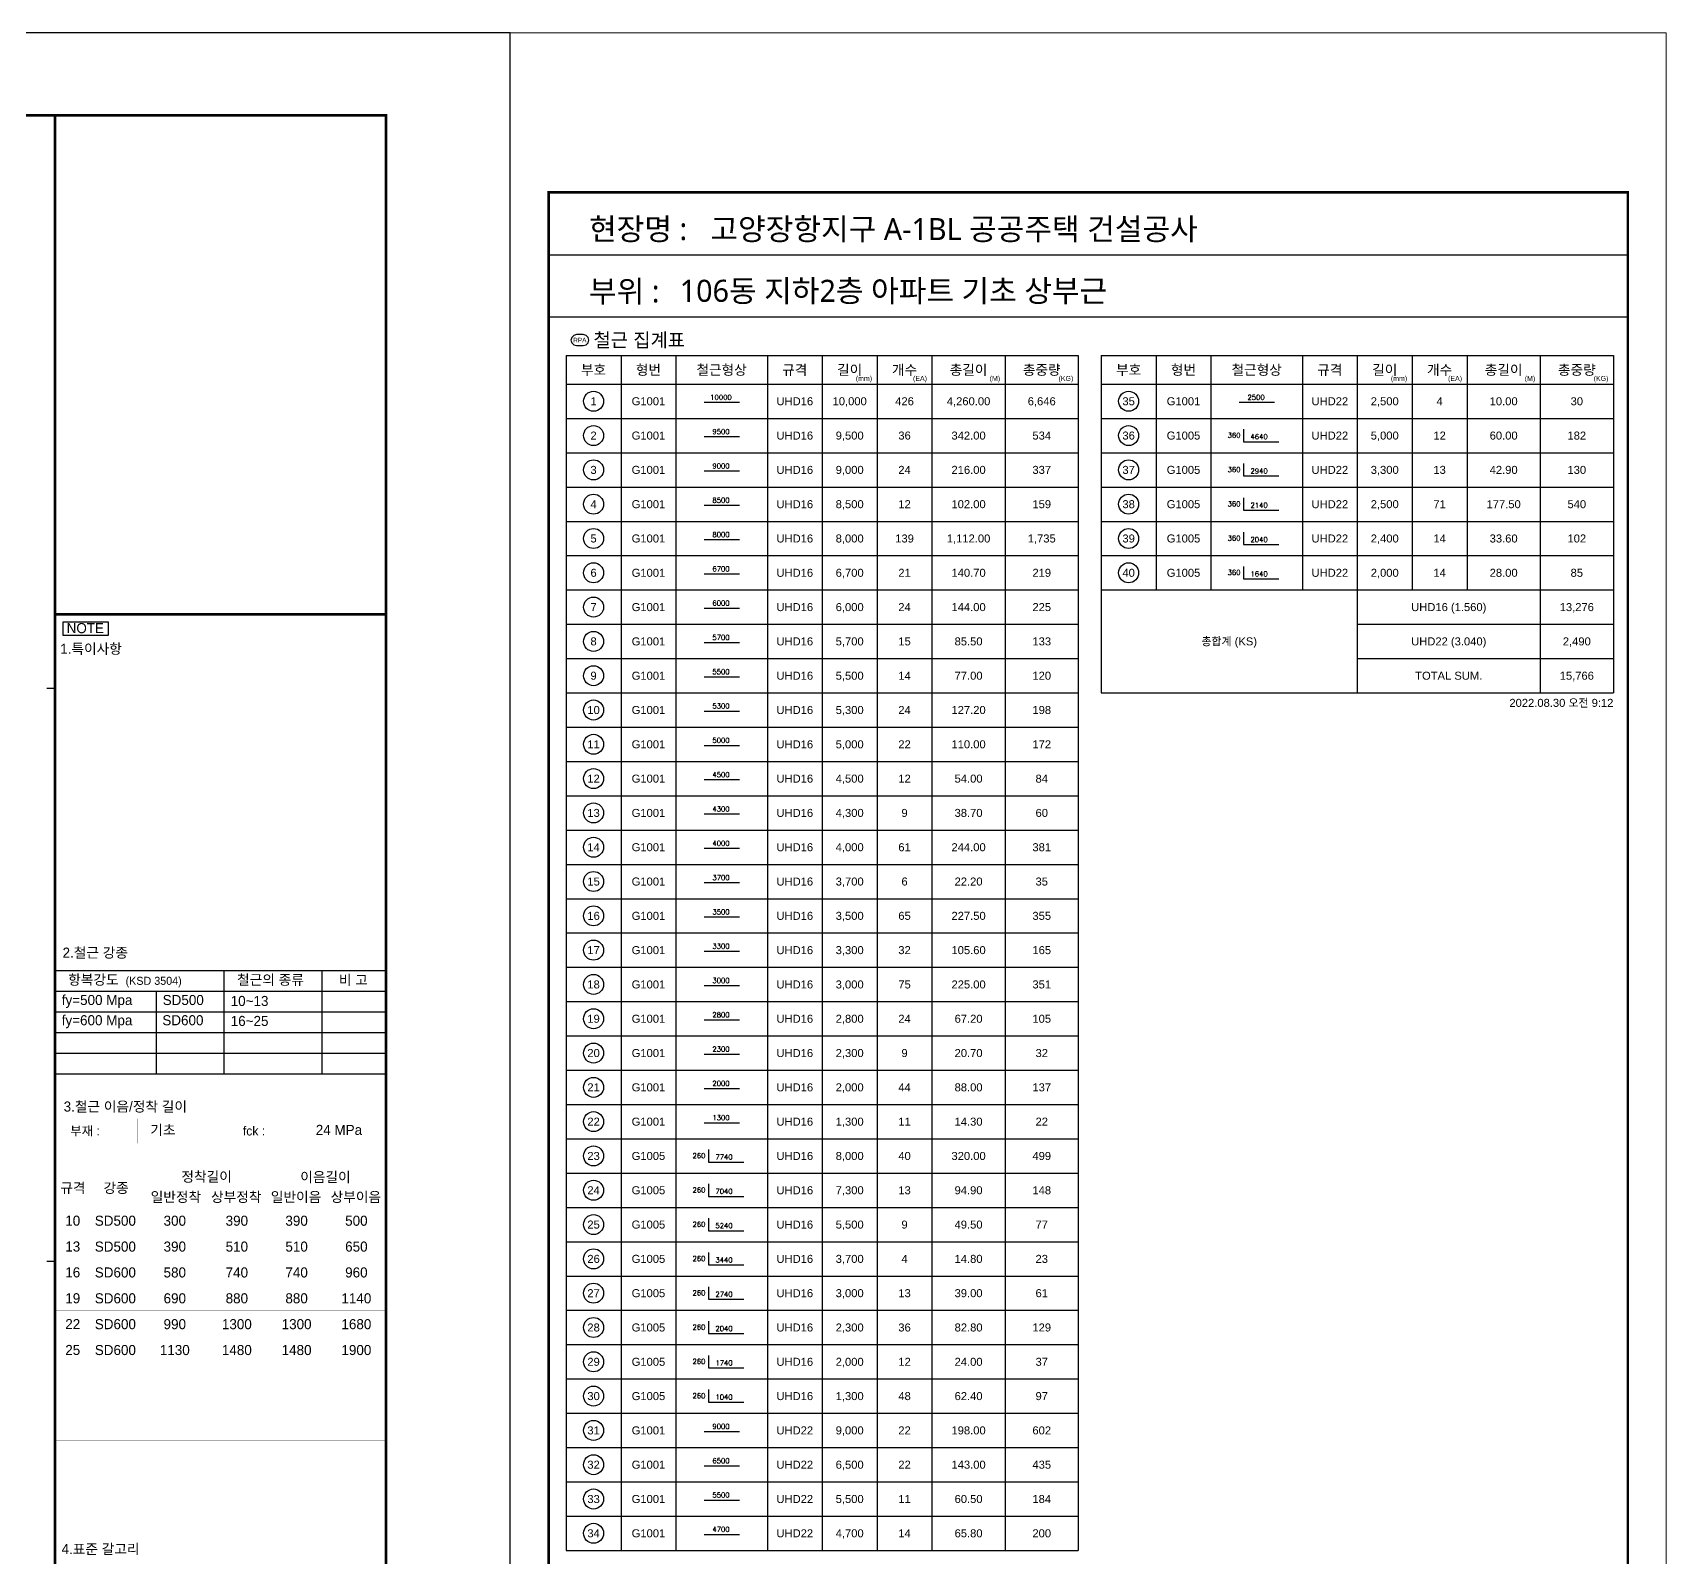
# Model space of a CAD drawing. Header units: millimetres. Extents: x 262481 to 2519995, y -394348 to 364571.
# Drawn here: x 559097 to 582171, y -170422 to -148891 of the extents above; entities that cross this region are included whole.
import ezdxf
from ezdxf.enums import TextEntityAlignment as Align

# ---------------------------------------------------------------- set-up
doc = ezdxf.new("R2010")
doc.units = ezdxf.units.MM
doc.header["$LTSCALE"] = 65
for name, color, linetype in [('AMAC-TITLE', 7, 'Continuous'), ('FORM-L', 7, 'Continuous'), ('RP_DIM', 7, 'Continuous'), ('SHOPLINE', 7, 'Continuous'), ('XDIM', 7, 'Continuous')]:
    doc.layers.add(name, color=color, linetype=linetype)
doc.layers.add('TEXT', color=3, linetype='Continuous', lineweight=9)
doc.styles.add('RPWK1', font='arial.ttf', dxfattribs={"bigfont": 'whgtxt.shx'})
doc.styles.add('XRebar2', font='Romans.shx')
doc.styles.add('XRebarSheet', font='Hmkmrhd_0.ttf')
doc.styles.add('돋움', font='malgun.ttf')

# ---------------------------------------------------------------- blocks, each defined once
blk = doc.blocks.new('dhs_sheet2e')
at = {"color": 7}
for p, q in [((73013.1, 43498.2), (72813.3, 43498.2)), ((73013.1, 36694), (81003.6, 36694)), ((77085.8, 36694), (77085.8, 34197)), ((79453.7, 36694), (79453.7, 34197)), ((73013.1, 36194.6), (81003.6, 36194.6)), ((75452.6, 36194.6), (75452.6, 34197)), ((73013.1, 35695.2), (81003.6, 35695.2)), ((73013.1, 35195.8), (81003.6, 35195.8)), ((73013.1, 34696.4), (81003.6, 34696.4)), ((73013.1, 34197), (81003.6, 34197)), ((73013.1, 29664.7), (72813.3, 29664.7))]:
    blk.add_line(p, q, dxfattribs=at)
for points in [[(84000, 0), (84000, 59329.4), (0, 59329.4), (0, 0)], [(73208.2, 45108.5), (74292.8, 45108.5), (74292.8, 44775), (73208.2, 44775)]]:
    blk.add_lwpolyline(points, close=True, dxfattribs=at)
at = {"color": 30, "const_width": 64.9}
blk.add_lwpolyline([(81003.6, 57331.7), (2996.4, 57331.7), (2996.4, 1997.6), (81003.6, 1997.6)], close=True, dxfattribs=at)
at = {"color": 30}
for points, const_width in [([(73013.1, 1997.6), (73013.1, 57331.7)], 64.9), ([(73013.1, 45291.6), (81003.6, 45291.6)], 64.9), ([(73013.1, 37482.7), (81003.6, 37482.7)], 1.25)]:
    blk.add_lwpolyline(points, dxfattribs=dict(at, const_width=const_width))
at = {"ltscale": 2, "const_width": 1.25}
for points in [[(73013.1, 36694), (73013.1, 34197)], [(81003.6, 36694), (81003.6, 34197)], [(73013.1, 33114.4), (73013.1, 32518)], [(81003.6, 32518), (81003.6, 33114.4)], [(73013.1, 31595.4), (73013.1, 23480)], [(81003.6, 23480), (81003.6, 31595.4)]]:
    blk.add_lwpolyline(points, dxfattribs=at)
at = {"color": 7, "const_width": 1.25}
for points in [[(73013.1, 33114.4), (81003.6, 33114.4)], [(75010.7, 32518), (75010.7, 33114.4)], [(77008.3, 33114.4), (77008.3, 32518)], [(79005.9, 32518), (79005.9, 33114.4)], [(73013.1, 32518), (81003.6, 32518)], [(73013.1, 31920), (81003.6, 31920)], [(73839.2, 31920), (73839.2, 23480)], [(75231.7, 31920), (75231.7, 23480)], [(78117.6, 31920), (78117.6, 23480)], [(75231.7, 31445.6), (81003.6, 31445.6)], [(76674.7, 31445.6), (76674.7, 23480)], [(79560.6, 31445.6), (79560.6, 23480)], [(73013.1, 30971.1), (81003.6, 30971.1)], [(73013.1, 30346.9), (81003.6, 30346.9)], [(73013.1, 29722.6), (81003.6, 29722.6)], [(73013.1, 29098.3), (81003.6, 29098.3)], [(73013.1, 28474.1), (81003.6, 28474.1)], [(73013.1, 27849.8), (81003.6, 27849.8)], [(73013.1, 27225.6), (81003.6, 27225.6)], [(73013.1, 26601.3), (81003.6, 26601.3)], [(73013.1, 25977.1), (81003.6, 25977.1)], [(73013.1, 25352.8), (81003.6, 25352.8)], [(73013.1, 24728.5), (81003.6, 24728.5)], [(73013.1, 24104.3), (81003.6, 24104.3)], [(73013.1, 23480), (81003.6, 23480)]]:
    blk.add_lwpolyline(points, dxfattribs=at)
at = {"color": 7, "ltscale": 2, "const_width": 1.25}
blk.add_lwpolyline([(77008.3, 32518), (77008.3, 33114.4)], dxfattribs=at)
at = {"color": 7, "style": 'XRebarSheet'}
for s, height, p in [('NOTE', 242.71, (73292, 44833.7)), ('1.특이사항', 242.71, (73135.9, 44335.3)), ('2.철근 강종', 242.71, (73193, 37000.1)), ('3.철근 이음/정착 길이', 242.711, (73219.2, 33284.8)), ('4.표준 갈고리', 242.71, (73168.2, 22602.8))]:
    blk.add_text(s, height=height, dxfattribs=at).set_placement(p)
at = {"color": 3, "style": 'XRebarSheet'}
for s, height, p in [('항복강도', 242.71, (73329, 36346.4)), ('(KSD 3504)', 194.17, (74714.3, 36344.3)), ('철근의 종류', 242.71, (77406.6, 36345.3)), ('비 고', 242.71, (79864.2, 36338.4)), ('부재 :', 220, (73378.9, 32707.9)), ('fck :', 220, (77546.2, 32707.9)), ('규격', 242.71, (73138.4, 31320.7)), ('강종', 242.71, (74182, 31320.7))]:
    blk.add_text(s, height=height, dxfattribs=at).set_placement(p)
blk = doc.blocks.new('zsdfhetshts')
blk.add_lwpolyline([(0, 0), (15120, 0), (15120, 21384), (0, 21384)], close=True)
at = {"layer": 'FORM-L', "const_width": 32.6}
blk.add_lwpolyline([(504, 504), (14616, 504), (14616, 19296), (504, 19296)], close=True, dxfattribs=at)
at = {"layer": 'SHOPLINE'}
blk.add_line((504, 18480), (14625, 18480), dxfattribs=at)
blk.add_lwpolyline([(504, 19296), (14616, 19296), (14616, 17664), (504, 17664)], close=True, dxfattribs=at)
at = {"layer": 'AMAC-TITLE', "color": 3, "linetype": 'Continuous', "style": '돋움'}
for s, height, p in [('현장명 :', 288.3, (1031, 18672)), ('고양장항지구 A-1BL 공공주택 건설공사', 288.35, (2618, 18672)), ('부위 :', 288.3, (1031, 17857))]:
    blk.add_text(s, height=height, dxfattribs=at).set_placement(p)
blk = doc.blocks.new('DHS_G1001')
at = {"layer": 'XDIM', "color": 1, "linetype": 'Continuous', "ltscale": 2.91412e-318}
blk.add_lwpolyline([(-768, -45), (780, -45)], dxfattribs=at)
at = {"layer": 'XDIM', "color": 3, "linetype": 'Continuous', "ltscale": 2.91412e-318, "style": 'XRebar2'}
blk.add_attdef('A', text='', height=219, dxfattribs=at).set_placement((-27, -3), align=Align.BOTTOM_CENTER)
blk = doc.blocks.new('DHS_G1005')
at = {"layer": 'XDIM', "color": 1, "linetype": 'Continuous', "ltscale": 2.91412e-318}
blk.add_lwpolyline([(-573, 282), (-573, -267), (975, -267)], dxfattribs=at)
at = {"layer": 'XDIM', "color": 3, "linetype": 'Continuous', "ltscale": 2.91412e-318, "style": 'XRebar2'}
blk.add_attdef('A', text='', height=219, dxfattribs=at).set_placement((-708, -162), align=Align.BOTTOM_RIGHT)
blk.add_attdef('B', text='', height=219, dxfattribs=at).set_placement((105, -222), align=Align.BOTTOM_CENTER)

msp = doc.modelspace()

# ---------------------------------------------------------------- linework, layer by layer
at = {"layer": 'RP_DIM', "color": 253, "linetype": 'Continuous', "ltscale": 100}
for p, q in [((566825, -153232.6), (566826, -153232.6)), ((566825, -153232.6), (566826, -153232.6)), ((566825, -153232.6), (566826, -153232.6)), ((566825, -153232.6), (566826, -153232.6)), ((566631.2, -153450.6), (573865.6, -153450.6)), ((566631.2, -153450.6), (566631.2, -170325.4)), ((567406.4, -153450.6), (567406.4, -153854.3)), ((568181.5, -153450.6), (568181.5, -153854.3)), ((569473.3, -153450.6), (569473.3, -153854.3)), ((570248.4, -153450.6), (570248.4, -153854.3)), ((571023.6, -153450.6), (571023.6, -153854.3)), ((571798.7, -153450.6), (571798.7, -153854.3)), ((572832.1, -153450.6), (572832.1, -153854.3)), ((573865.6, -153450.6), (573865.6, -153854.3)), ((573865.6, -153450.6), (573865.6, -170325.4)), ((574188.6, -153450.6), (581423, -153450.6)), ((574188.6, -153450.6), (574188.6, -158214.3)), ((574963.7, -153450.6), (574963.7, -153854.3)), ((575738.8, -153450.6), (575738.8, -153854.3)), ((577030.7, -153450.6), (577030.7, -153854.3)), ((577805.8, -153450.6), (577805.8, -153854.3)), ((578580.9, -153450.6), (578580.9, -153854.3)), ((579356, -153450.6), (579356, -153854.3)), ((580389.5, -153450.6), (580389.5, -153854.3)), ((581423, -153450.6), (581423, -153854.3)), ((581423, -153450.6), (581423, -158214.3)), ((566631.2, -153854.3), (573865.6, -153854.3)), ((567406.4, -153854.3), (567406.4, -170325.4)), ((568181.5, -153854.3), (568181.5, -170325.4)), ((569473.3, -153854.3), (569473.3, -170325.4)), ((570248.4, -153854.3), (570248.4, -170325.4)), ((571023.6, -153854.3), (571023.6, -170325.4)), ((571798.7, -153854.3), (571798.7, -170325.4)), ((572832.1, -153854.3), (572832.1, -170325.4)), ((574188.6, -153854.3), (581423, -153854.3)), ((574963.7, -153854.3), (574963.7, -156760.9)), ((575738.8, -153854.3), (575738.8, -156760.9)), ((577030.7, -153854.3), (577030.7, -156760.9)), ((577805.8, -153854.3), (577805.8, -158214.3)), ((578580.9, -153854.3), (578580.9, -156760.9)), ((579356, -153854.3), (579356, -156760.9)), ((580389.5, -153854.3), (580389.5, -158214.3)), ((566631.2, -154338.7), (573865.6, -154338.7)), ((574188.6, -154338.7), (581423, -154338.7)), ((566631.2, -154823.2), (573865.6, -154823.2)), ((574188.6, -154823.2), (581423, -154823.2)), ((566631.2, -155307.6), (573865.6, -155307.6)), ((574188.6, -155307.6), (581423, -155307.6)), ((566631.2, -155792.1), (573865.6, -155792.1)), ((574188.6, -155792.1), (581423, -155792.1)), ((566631.2, -156276.5), (573865.6, -156276.5)), ((574188.6, -156276.5), (581423, -156276.5)), ((566631.2, -156760.9), (573865.6, -156760.9)), ((574188.6, -156760.9), (581423, -156760.9)), ((566631.2, -157245.4), (573865.6, -157245.4)), ((577805.8, -157245.4), (581423, -157245.4)), ((566631.2, -157729.8), (573865.6, -157729.8)), ((577805.8, -157729.8), (581423, -157729.8)), ((566631.2, -158214.3), (573865.6, -158214.3)), ((574188.6, -158214.3), (581423, -158214.3)), ((566631.2, -158698.7), (573865.6, -158698.7)), ((566631.2, -159183.2), (573865.6, -159183.2)), ((566631.2, -159667.6), (573865.6, -159667.6)), ((566631.2, -160152.1), (573865.6, -160152.1)), ((566631.2, -160636.5), (573865.6, -160636.5)), ((566631.2, -161121), (573865.6, -161121)), ((566631.2, -161605.4), (573865.6, -161605.4)), ((566631.2, -162089.8), (573865.6, -162089.8)), ((566631.2, -162574.3), (573865.6, -162574.3)), ((566631.2, -163058.7), (573865.6, -163058.7)), ((566631.2, -163543.2), (573865.6, -163543.2)), ((566631.2, -164027.6), (573865.6, -164027.6)), ((566631.2, -164512.1), (573865.6, -164512.1)), ((566631.2, -164996.5), (573865.6, -164996.5)), ((566631.2, -165481), (573865.6, -165481)), ((566631.2, -165965.4), (573865.6, -165965.4)), ((566631.2, -166449.8), (573865.6, -166449.8)), ((566631.2, -166934.3), (573865.6, -166934.3)), ((566631.2, -167418.7), (573865.6, -167418.7)), ((566631.2, -167903.2), (573865.6, -167903.2)), ((566631.2, -168387.6), (573865.6, -168387.6)), ((566631.2, -168872.1), (573865.6, -168872.1)), ((566631.2, -169356.5), (573865.6, -169356.5)), ((566631.2, -169841), (573865.6, -169841)), ((566631.2, -170325.4), (573865.6, -170325.4))]:
    msp.add_line(p, q, dxfattribs=at)
at = {"layer": 'RP_DIM', "color": 7, "linetype": 'Continuous', "ltscale": 100}
msp.add_lwpolyline([(566776.6, -153310.1), (566873.5, -153310.1), (566912.2, -153299.7), (566940.6, -153271.3), (566951, -153232.6), (566940.6, -153193.8), (566912.2, -153165.4), (566873.5, -153155.1), (566776.6, -153155.1), (566737.8, -153165.4), (566709.5, -153193.8), (566699.1, -153232.6), (566709.5, -153271.3), (566737.8, -153299.7), (566776.6, -153310.1)], dxfattribs=at)
for centre in [(567018.8, -154096.5), (574576.1, -154096.5), (567018.8, -154580.9), (574576.1, -154580.9), (567018.8, -155065.4), (574576.1, -155065.4), (567018.8, -155549.8), (574576.1, -155549.8), (567018.8, -156034.3), (574576.1, -156034.3), (567018.8, -156518.7), (574576.1, -156518.7), (567018.8, -157003.2), (567018.8, -157487.6), (567018.8, -157972.1), (567018.8, -158456.5), (567018.8, -158940.9), (567018.8, -159425.4), (567018.8, -159909.8), (567018.8, -160394.3), (567018.8, -160878.7), (567018.8, -161363.2), (567018.8, -161847.6), (567018.8, -162332.1), (567018.8, -162816.5), (567018.8, -163301), (567018.8, -163785.4), (567018.8, -164269.8), (567018.8, -164754.3), (567018.8, -165238.7), (567018.8, -165723.2), (567018.8, -166207.6), (567018.8, -166692.1), (567018.8, -167176.5), (567018.8, -167661), (567018.8, -168145.4), (567018.8, -168629.9), (567018.8, -169114.3), (567018.8, -169598.7), (567018.8, -170083.2)]:
    msp.add_circle(centre, 141.3, dxfattribs=at)
at = {"layer": 'RP_DIM', "color": 253, "linetype": 'Continuous', "ltscale": 100}
for points in [[(566631.2, -153450.6), (566631.3, -153450.6), (566631.2, -153450.6)], [(574188.6, -153450.6), (574188.7, -153450.6), (574188.6, -153450.6)]]:
    msp.add_solid(points, dxfattribs=at)

# ---------------------------------------------------------------- block references
at = {"color": 255, "xscale": 0.5849999991953608, "yscale": 0.5849999991953608, "zscale": 0.5849999991953608}
msp.add_blockref('dhs_sheet2e', (516700.9, -183599), dxfattribs=at)
at = {"layer": 'RP_DIM', "color": 7, "linetype": 'Continuous', "ltscale": 100, "xscale": 0.322963, "yscale": 0.322963, "zscale": 0.322963}
for name, p, values in [('DHS_G1001', (568827.4, -154096.5), {'A': '10000'}), ('DHS_G1001', (576384.7, -154096.5), {'A': '2500'}), ('DHS_G1001', (568827.4, -154580.9), {'A': '9500'}), ('DHS_G1005', (576384.7, -154580.9), {'A': '360', 'B': '4640'}), ('DHS_G1001', (568827.4, -155065.4), {'A': '9000'}), ('DHS_G1005', (576384.7, -155065.4), {'A': '360', 'B': '2940'}), ('DHS_G1001', (568827.4, -155549.8), {'A': '8500'}), ('DHS_G1005', (576384.7, -155549.8), {'A': '360', 'B': '2140'}), ('DHS_G1001', (568827.4, -156034.3), {'A': '8000'}), ('DHS_G1005', (576384.7, -156034.3), {'A': '360', 'B': '2040'}), ('DHS_G1001', (568827.4, -156518.7), {'A': '6700'}), ('DHS_G1005', (576384.7, -156518.7), {'A': '360', 'B': '1640'}), ('DHS_G1001', (568827.4, -157003.2), {'A': '6000'}), ('DHS_G1001', (568827.4, -157487.6), {'A': '5700'}), ('DHS_G1001', (568827.4, -157972.1), {'A': '5500'}), ('DHS_G1001', (568827.4, -158456.5), {'A': '5300'}), ('DHS_G1001', (568827.4, -158940.9), {'A': '5000'}), ('DHS_G1001', (568827.4, -159425.4), {'A': '4500'}), ('DHS_G1001', (568827.4, -159909.8), {'A': '4300'}), ('DHS_G1001', (568827.4, -160394.3), {'A': '4000'}), ('DHS_G1001', (568827.4, -160878.7), {'A': '3700'}), ('DHS_G1001', (568827.4, -161363.2), {'A': '3500'}), ('DHS_G1001', (568827.4, -161847.6), {'A': '3300'}), ('DHS_G1001', (568827.4, -162332.1), {'A': '3000'}), ('DHS_G1001', (568827.4, -162816.5), {'A': '2800'}), ('DHS_G1001', (568827.4, -163301), {'A': '2300'}), ('DHS_G1001', (568827.4, -163785.4), {'A': '2000'}), ('DHS_G1001', (568827.4, -164269.8), {'A': '1300'}), ('DHS_G1005', (568827.4, -164754.3), {'A': '260', 'B': '7740'}), ('DHS_G1005', (568827.4, -165238.7), {'A': '260', 'B': '7040'}), ('DHS_G1005', (568827.4, -165723.2), {'A': '260', 'B': '5240'}), ('DHS_G1005', (568827.4, -166207.6), {'A': '260', 'B': '3440'}), ('DHS_G1005', (568827.4, -166692.1), {'A': '260', 'B': '2740'}), ('DHS_G1005', (568827.4, -167176.5), {'A': '260', 'B': '2040'}), ('DHS_G1005', (568827.4, -167661), {'A': '260', 'B': '1740'}), ('DHS_G1005', (568827.4, -168145.4), {'A': '260', 'B': '1040'}), ('DHS_G1001', (568827.4, -168629.9), {'A': '9000'}), ('DHS_G1001', (568827.4, -169114.3), {'A': '6500'}), ('DHS_G1001', (568827.4, -169598.7), {'A': '5500'}), ('DHS_G1001', (568827.4, -170083.2), {'A': '4700'})]:
    msp.add_blockref(name, p, dxfattribs=at).add_auto_attribs(values)
at = {"layer": 'TEXT', "color": 4, "xscale": 1.08, "yscale": 1.08, "zscale": 1.08}
msp.add_blockref('zsdfhetshts', (565840.9, -171986), dxfattribs=at)

# ---------------------------------------------------------------- texts
at = {"color": 3, "style": 'XRebarSheet'}
for s, p in [('fy=500 Mpa', (559508, -162622.8)), ('SD500', (560933.2, -162622.9)), ('10~13', (561893.4, -162636.4)), ('fy=600 Mpa', (559507.4, -162908.4)), ('SD600', (560928.6, -162908.4)), ('16~25', (561893.9, -162918.4)), ('기초', (560758, -164457.3)), ('24 MPa', (563095.2, -164457.3))]:
    msp.add_text(s, height=141.99, dxfattribs=at).set_placement(p)
for s, p in [('정착길이', (561553.5, -165047)), ('이음길이', (563231.9, -165052.3)), ('일반정착', (561119.5, -165332.7)), ('상부정착', (561971.7, -165332.7)), ('일반이음', (562816.3, -165332.7)), ('상부이음', (563661.2, -165332.7)), ('10', (559662.7, -165667.9)), ('SD500', (560264.5, -165668.8)), ('300', (561104, -165668.8)), ('390', (561980.5, -165668.8)), ('390', (562824.6, -165668.8)), ('500', (563668.8, -165668.8)), ('13', (559662.7, -166033.1)), ('SD500', (560264.5, -166034)), ('390', (561104, -166034)), ('510', (561980.5, -166034)), ('510', (562824.6, -166034)), ('650', (563668.8, -166034)), ('16', (559662.7, -166398.3)), ('SD600', (560264.5, -166399.2)), ('580', (561104, -166399.2)), ('740', (561980.5, -166399.2)), ('740', (562824.6, -166399.2)), ('960', (563668.8, -166399.2)), ('19', (559662.7, -166763.5)), ('SD600', (560264.5, -166764.4)), ('690', (561104, -166764.4)), ('880', (561980.5, -166764.4)), ('880', (562824.6, -166764.4)), ('1140', (563668.8, -166764.4)), ('22', (559662.7, -167128.7)), ('SD600', (560264.5, -167129.6)), ('990', (561104, -167129.6)), ('1300', (561980.5, -167129.6)), ('1300', (562824.6, -167129.6)), ('1680', (563668.8, -167129.6)), ('25', (559662.7, -167493.9)), ('SD600', (560264.5, -167494.8)), ('1130', (561104, -167494.8)), ('1480', (561980.5, -167494.8)), ('1480', (562824.6, -167494.8)), ('1900', (563668.8, -167494.8))]:
    msp.add_text(s, height=141.99, dxfattribs=at).set_placement(p, align=Align.MIDDLE_CENTER)
at = {"layer": 'AMAC-TITLE', "color": 2, "linetype": 'Continuous', "style": '돋움'}
msp.add_text('106동 지하2층 아파트 기초 상부근', height=311.415, dxfattribs=at).set_placement((568235.6, -152692.3))
at = {"layer": 'RP_DIM', "color": 7, "linetype": 'Continuous', "ltscale": 100, "style": 'RPWK1'}
for s, height, p in [('RPA', 64.59, (566825, -153232.6)), ('부호', 141.3, (567018.8, -153652.4)), ('형번', 141.3, (567793.9, -153652.4)), ('철근형상', 141.3, (568827.4, -153652.4)), ('규격', 141.3, (569860.9, -153652.4)), ('길이', 141.3, (570636, -153652.4)), ('개수', 141.3, (571411.1, -153652.4)), ('총길이', 141.3, (572315.4, -153652.4)), ('총중량', 141.3, (573348.9, -153652.4)), ('부호', 141.3, (574576.1, -153652.4)), ('형번', 141.3, (575351.3, -153652.4)), ('철근형상', 141.3, (576384.7, -153652.4)), ('규격', 141.3, (577418.2, -153652.4)), ('길이', 141.3, (578193.3, -153652.4)), ('개수', 141.3, (578968.5, -153652.4)), ('총길이', 141.3, (579872.8, -153652.4)), ('총중량', 141.3, (580906.2, -153652.4)), ('1', 113, (567018.8, -154096.5)), ('G1001', 113.04, (567793.9, -154096.5)), ('UHD16', 113.04, (569860.9, -154096.5)), ('10,000', 113.04, (570636, -154096.5)), ('426', 113.04, (571411.1, -154096.5)), ('4,260.00', 113.04, (572315.4, -154096.5)), ('6,646', 113.04, (573348.9, -154096.5)), ('35', 113.04, (574576.1, -154096.5)), ('G1001', 113.04, (575351.3, -154096.5)), ('UHD22', 113.04, (577418.2, -154096.5)), ('2,500', 113.04, (578193.3, -154096.5)), ('4', 113, (578968.5, -154096.5)), ('10.00', 113.04, (579872.8, -154096.5)), ('30', 113.04, (580906.2, -154096.5)), ('2', 113, (567018.8, -154580.9)), ('G1001', 113.04, (567793.9, -154580.9)), ('UHD16', 113.04, (569860.9, -154580.9)), ('9,500', 113.04, (570636, -154580.9)), ('36', 113.04, (571411.1, -154580.9)), ('342.00', 113.04, (572315.4, -154580.9)), ('534', 113.04, (573348.9, -154580.9)), ('36', 113.04, (574576.1, -154580.9)), ('G1005', 113.04, (575351.3, -154580.9)), ('UHD22', 113.04, (577418.2, -154580.9)), ('5,000', 113.04, (578193.3, -154580.9)), ('12', 113.04, (578968.5, -154580.9)), ('60.00', 113.04, (579872.8, -154580.9)), ('182', 113.04, (580906.2, -154580.9)), ('3', 113, (567018.8, -155065.4)), ('G1001', 113.04, (567793.9, -155065.4)), ('UHD16', 113.04, (569860.9, -155065.4)), ('9,000', 113.04, (570636, -155065.4)), ('24', 113.04, (571411.1, -155065.4)), ('216.00', 113.04, (572315.4, -155065.4)), ('337', 113.04, (573348.9, -155065.4)), ('37', 113.04, (574576.1, -155065.4)), ('G1005', 113.04, (575351.3, -155065.4)), ('UHD22', 113.04, (577418.2, -155065.4)), ('3,300', 113.04, (578193.3, -155065.4)), ('13', 113.04, (578968.5, -155065.4)), ('42.90', 113.04, (579872.8, -155065.4)), ('130', 113.04, (580906.2, -155065.4)), ('4', 113, (567018.8, -155549.8)), ('G1001', 113.04, (567793.9, -155549.8)), ('UHD16', 113.04, (569860.9, -155549.8)), ('8,500', 113.04, (570636, -155549.8)), ('12', 113.04, (571411.1, -155549.8)), ('102.00', 113.04, (572315.4, -155549.8)), ('159', 113.04, (573348.9, -155549.8)), ('38', 113.04, (574576.1, -155549.8)), ('G1005', 113.04, (575351.3, -155549.8)), ('UHD22', 113.04, (577418.2, -155549.8)), ('2,500', 113.04, (578193.3, -155549.8)), ('71', 113.04, (578968.5, -155549.8)), ('177.50', 113.04, (579872.8, -155549.8)), ('540', 113.04, (580906.2, -155549.8)), ('5', 113, (567018.8, -156034.3)), ('G1001', 113.04, (567793.9, -156034.3)), ('UHD16', 113.04, (569860.9, -156034.3)), ('8,000', 113.04, (570636, -156034.3)), ('139', 113.04, (571411.1, -156034.3)), ('1,112.00', 113.04, (572315.4, -156034.3)), ('1,735', 113.04, (573348.9, -156034.3)), ('39', 113.04, (574576.1, -156034.3)), ('G1005', 113.04, (575351.3, -156034.3)), ('UHD22', 113.04, (577418.2, -156034.3)), ('2,400', 113.04, (578193.3, -156034.3)), ('14', 113.04, (578968.5, -156034.3)), ('33.60', 113.04, (579872.8, -156034.3)), ('102', 113.04, (580906.2, -156034.3)), ('6', 113, (567018.8, -156518.7)), ('G1001', 113.04, (567793.9, -156518.7)), ('UHD16', 113.04, (569860.9, -156518.7)), ('6,700', 113.04, (570636, -156518.7)), ('21', 113.04, (571411.1, -156518.7)), ('140.70', 113.04, (572315.4, -156518.7)), ('219', 113.04, (573348.9, -156518.7)), ('40', 113.04, (574576.1, -156518.7)), ('G1005', 113.04, (575351.3, -156518.7)), ('UHD22', 113.04, (577418.2, -156518.7)), ('2,000', 113.04, (578193.3, -156518.7)), ('14', 113.04, (578968.5, -156518.7)), ('28.00', 113.04, (579872.8, -156518.7)), ('85', 113.04, (580906.2, -156518.7)), ('7', 113, (567018.8, -157003.2)), ('G1001', 113.04, (567793.9, -157003.2)), ('UHD16', 113.04, (569860.9, -157003.2)), ('6,000', 113.04, (570636, -157003.2)), ('24', 113.04, (571411.1, -157003.2)), ('144.00', 113.04, (572315.4, -157003.2)), ('225', 113.04, (573348.9, -157003.2)), ('UHD16 (1.560)', 113.037, (579097.6, -157003.2)), ('13,276', 113.04, (580906.2, -157003.2)), ('8', 113, (567018.8, -157487.6)), ('G1001', 113.04, (567793.9, -157487.6)), ('UHD16', 113.04, (569860.9, -157487.6)), ('5,700', 113.04, (570636, -157487.6)), ('15', 113.04, (571411.1, -157487.6)), ('85.50', 113.04, (572315.4, -157487.6)), ('133', 113.04, (573348.9, -157487.6)), ('총합계 (KS)', 113.04, (575997.2, -157487.6)), ('UHD22 (3.040)', 113.037, (579097.6, -157487.6)), ('2,490', 113.04, (580906.2, -157487.6)), ('9', 113, (567018.8, -157972.1)), ('G1001', 113.04, (567793.9, -157972.1)), ('UHD16', 113.04, (569860.9, -157972.1)), ('5,500', 113.04, (570636, -157972.1)), ('14', 113.04, (571411.1, -157972.1)), ('77.00', 113.04, (572315.4, -157972.1)), ('120', 113.04, (573348.9, -157972.1)), ('TOTAL SUM.', 113.04, (579097.6, -157972.1)), ('15,766', 113.04, (580906.2, -157972.1)), ('10', 113.04, (567018.8, -158456.5)), ('G1001', 113.04, (567793.9, -158456.5)), ('UHD16', 113.04, (569860.9, -158456.5)), ('5,300', 113.04, (570636, -158456.5)), ('24', 113.04, (571411.1, -158456.5)), ('127.20', 113.04, (572315.4, -158456.5)), ('198', 113.04, (573348.9, -158456.5)), ('11', 113.04, (567018.8, -158940.9)), ('G1001', 113.04, (567793.9, -158940.9)), ('UHD16', 113.04, (569860.9, -158940.9)), ('5,000', 113.04, (570636, -158940.9)), ('22', 113.04, (571411.1, -158940.9)), ('110.00', 113.04, (572315.4, -158940.9)), ('172', 113.04, (573348.9, -158940.9)), ('12', 113.04, (567018.8, -159425.4)), ('G1001', 113.04, (567793.9, -159425.4)), ('UHD16', 113.04, (569860.9, -159425.4)), ('4,500', 113.04, (570636, -159425.4)), ('12', 113.04, (571411.1, -159425.4)), ('54.00', 113.04, (572315.4, -159425.4)), ('84', 113.04, (573348.9, -159425.4)), ('13', 113.04, (567018.8, -159909.8)), ('G1001', 113.04, (567793.9, -159909.8)), ('UHD16', 113.04, (569860.9, -159909.8)), ('4,300', 113.04, (570636, -159909.8)), ('9', 113, (571411.1, -159909.8)), ('38.70', 113.04, (572315.4, -159909.8)), ('60', 113.04, (573348.9, -159909.8)), ('14', 113.04, (567018.8, -160394.3)), ('G1001', 113.04, (567793.9, -160394.3)), ('UHD16', 113.04, (569860.9, -160394.3)), ('4,000', 113.04, (570636, -160394.3)), ('61', 113.04, (571411.1, -160394.3)), ('244.00', 113.04, (572315.4, -160394.3)), ('381', 113.04, (573348.9, -160394.3)), ('15', 113.04, (567018.8, -160878.7)), ('G1001', 113.04, (567793.9, -160878.7)), ('UHD16', 113.04, (569860.9, -160878.7)), ('3,700', 113.04, (570636, -160878.7)), ('6', 113, (571411.1, -160878.7)), ('22.20', 113.04, (572315.4, -160878.7)), ('35', 113.04, (573348.9, -160878.7)), ('16', 113.04, (567018.8, -161363.2)), ('G1001', 113.04, (567793.9, -161363.2)), ('UHD16', 113.04, (569860.9, -161363.2)), ('3,500', 113.04, (570636, -161363.2)), ('65', 113.04, (571411.1, -161363.2)), ('227.50', 113.04, (572315.4, -161363.2)), ('355', 113.04, (573348.9, -161363.2)), ('17', 113.04, (567018.8, -161847.6)), ('G1001', 113.04, (567793.9, -161847.6)), ('UHD16', 113.04, (569860.9, -161847.6)), ('3,300', 113.04, (570636, -161847.6)), ('32', 113.04, (571411.1, -161847.6)), ('105.60', 113.04, (572315.4, -161847.6)), ('165', 113.04, (573348.9, -161847.6)), ('18', 113.04, (567018.8, -162332.1)), ('G1001', 113.04, (567793.9, -162332.1)), ('UHD16', 113.04, (569860.9, -162332.1)), ('3,000', 113.04, (570636, -162332.1)), ('75', 113.04, (571411.1, -162332.1)), ('225.00', 113.04, (572315.4, -162332.1)), ('351', 113.04, (573348.9, -162332.1)), ('19', 113.04, (567018.8, -162816.5)), ('G1001', 113.04, (567793.9, -162816.5)), ('UHD16', 113.04, (569860.9, -162816.5)), ('2,800', 113.04, (570636, -162816.5)), ('24', 113.04, (571411.1, -162816.5)), ('67.20', 113.04, (572315.4, -162816.5)), ('105', 113.04, (573348.9, -162816.5)), ('20', 113.04, (567018.8, -163301)), ('G1001', 113.04, (567793.9, -163301)), ('UHD16', 113.04, (569860.9, -163301)), ('2,300', 113.04, (570636, -163301)), ('9', 113, (571411.1, -163301)), ('20.70', 113.04, (572315.4, -163301)), ('32', 113.04, (573348.9, -163301)), ('21', 113.04, (567018.8, -163785.4)), ('G1001', 113.04, (567793.9, -163785.4)), ('UHD16', 113.04, (569860.9, -163785.4)), ('2,000', 113.04, (570636, -163785.4)), ('44', 113.04, (571411.1, -163785.4)), ('88.00', 113.04, (572315.4, -163785.4)), ('137', 113.04, (573348.9, -163785.4)), ('22', 113.04, (567018.8, -164269.8)), ('G1001', 113.04, (567793.9, -164269.8)), ('UHD16', 113.04, (569860.9, -164269.8)), ('1,300', 113.04, (570636, -164269.8)), ('11', 113.04, (571411.1, -164269.8)), ('14.30', 113.04, (572315.4, -164269.8)), ('22', 113.04, (573348.9, -164269.8)), ('23', 113.04, (567018.8, -164754.3)), ('G1005', 113.04, (567793.9, -164754.3)), ('UHD16', 113.04, (569860.9, -164754.3)), ('8,000', 113.04, (570636, -164754.3)), ('40', 113.04, (571411.1, -164754.3)), ('320.00', 113.04, (572315.4, -164754.3)), ('499', 113.04, (573348.9, -164754.3)), ('24', 113.04, (567018.8, -165238.7)), ('G1005', 113.04, (567793.9, -165238.7)), ('UHD16', 113.04, (569860.9, -165238.7)), ('7,300', 113.04, (570636, -165238.7)), ('13', 113.04, (571411.1, -165238.7)), ('94.90', 113.04, (572315.4, -165238.7)), ('148', 113.04, (573348.9, -165238.7)), ('25', 113.04, (567018.8, -165723.2)), ('G1005', 113.04, (567793.9, -165723.2)), ('UHD16', 113.04, (569860.9, -165723.2)), ('5,500', 113.04, (570636, -165723.2)), ('9', 113, (571411.1, -165723.2)), ('49.50', 113.04, (572315.4, -165723.2)), ('77', 113.04, (573348.9, -165723.2)), ('26', 113.04, (567018.8, -166207.6)), ('G1005', 113.04, (567793.9, -166207.6)), ('UHD16', 113.04, (569860.9, -166207.6)), ('3,700', 113.04, (570636, -166207.6)), ('4', 113, (571411.1, -166207.6)), ('14.80', 113.04, (572315.4, -166207.6)), ('23', 113.04, (573348.9, -166207.6)), ('27', 113.04, (567018.8, -166692.1)), ('G1005', 113.04, (567793.9, -166692.1)), ('UHD16', 113.04, (569860.9, -166692.1)), ('3,000', 113.04, (570636, -166692.1)), ('13', 113.04, (571411.1, -166692.1)), ('39.00', 113.04, (572315.4, -166692.1)), ('61', 113.04, (573348.9, -166692.1)), ('28', 113.04, (567018.8, -167176.5)), ('G1005', 113.04, (567793.9, -167176.5)), ('UHD16', 113.04, (569860.9, -167176.5)), ('2,300', 113.04, (570636, -167176.5)), ('36', 113.04, (571411.1, -167176.5)), ('82.80', 113.04, (572315.4, -167176.5)), ('129', 113.04, (573348.9, -167176.5)), ('29', 113.04, (567018.8, -167661)), ('G1005', 113.04, (567793.9, -167661)), ('UHD16', 113.04, (569860.9, -167661)), ('2,000', 113.04, (570636, -167661)), ('12', 113.04, (571411.1, -167661)), ('24.00', 113.04, (572315.4, -167661)), ('37', 113.04, (573348.9, -167661)), ('30', 113.04, (567018.8, -168145.4)), ('G1005', 113.04, (567793.9, -168145.4)), ('UHD16', 113.04, (569860.9, -168145.4)), ('1,300', 113.04, (570636, -168145.4)), ('48', 113.04, (571411.1, -168145.4)), ('62.40', 113.04, (572315.4, -168145.4)), ('97', 113.04, (573348.9, -168145.4)), ('31', 113.04, (567018.8, -168629.9)), ('G1001', 113.04, (567793.9, -168629.9)), ('UHD22', 113.04, (569860.9, -168629.9)), ('9,000', 113.04, (570636, -168629.9)), ('22', 113.04, (571411.1, -168629.9)), ('198.00', 113.04, (572315.4, -168629.9)), ('602', 113.04, (573348.9, -168629.9)), ('32', 113.04, (567018.8, -169114.3)), ('G1001', 113.04, (567793.9, -169114.3)), ('UHD22', 113.04, (569860.9, -169114.3)), ('6,500', 113.04, (570636, -169114.3)), ('22', 113.04, (571411.1, -169114.3)), ('143.00', 113.04, (572315.4, -169114.3)), ('435', 113.04, (573348.9, -169114.3)), ('33', 113.04, (567018.8, -169598.7)), ('G1001', 113.04, (567793.9, -169598.7)), ('UHD22', 113.04, (569860.9, -169598.7)), ('5,500', 113.04, (570636, -169598.7)), ('11', 113.04, (571411.1, -169598.7)), ('60.50', 113.04, (572315.4, -169598.7)), ('184', 113.04, (573348.9, -169598.7)), ('34', 113.04, (567018.8, -170083.2)), ('G1001', 113.04, (567793.9, -170083.2)), ('UHD22', 113.04, (569860.9, -170083.2)), ('4,700', 113.04, (570636, -170083.2)), ('14', 113.04, (571411.1, -170083.2)), ('65.80', 113.04, (572315.4, -170083.2)), ('200', 113.04, (573348.9, -170083.2))]:
    msp.add_text(s, height=height, dxfattribs=at).set_placement(p, align=Align.MIDDLE_CENTER)
msp.add_text('철근 집계표', height=193.78, dxfattribs=at).set_placement((567018.8, -153232.6), align=Align.MIDDLE_LEFT)
for s, p in [('(mm)', (570952.9, -153830.7)), ('(EA)', (571728, -153830.7)), ('(M)', (572761.5, -153830.7)), ('(KG)', (573795, -153830.7)), ('(mm)', (578510.2, -153830.7)), ('(EA)', (579285.4, -153830.7)), ('(M)', (580318.8, -153830.7)), ('(KG)', (581352.3, -153830.7))]:
    msp.add_text(s, height=70.65, dxfattribs=at).set_placement(p, align=Align.BOTTOM_RIGHT)
msp.add_text('2022.08.30 오전 9:12', height=113.037, dxfattribs=at).set_placement((581423, -158299.1), align=Align.TOP_RIGHT)

doc.saveas('drawing.dxf')
